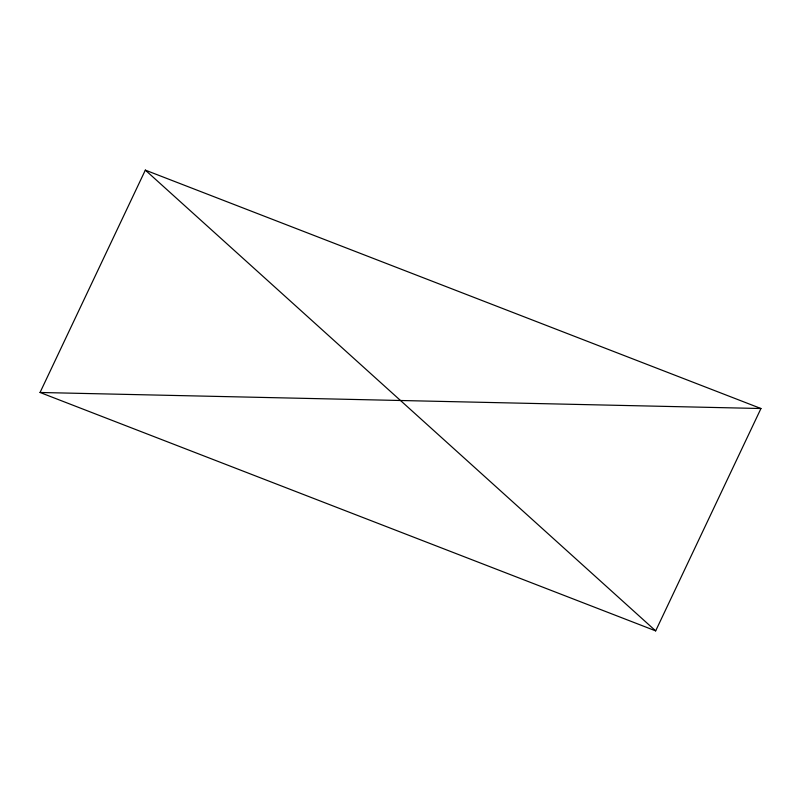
<?xml version="1.0" encoding="UTF-8"?>
<svg xmlns="http://www.w3.org/2000/svg" width="801" height="801" viewBox="0 0 801 801"><rect width="100%" height="100%" fill="white"/><g stroke="black" fill="none" stroke-linecap="round" stroke-linejoin="round"><path stroke-width="1.2" d="M40.05 392.48L145.331 170.122L760.95 408.52L655.669 630.878L40.05 392.48L760.95 408.52M145.331 170.122L655.669 630.878"/></g></svg>
